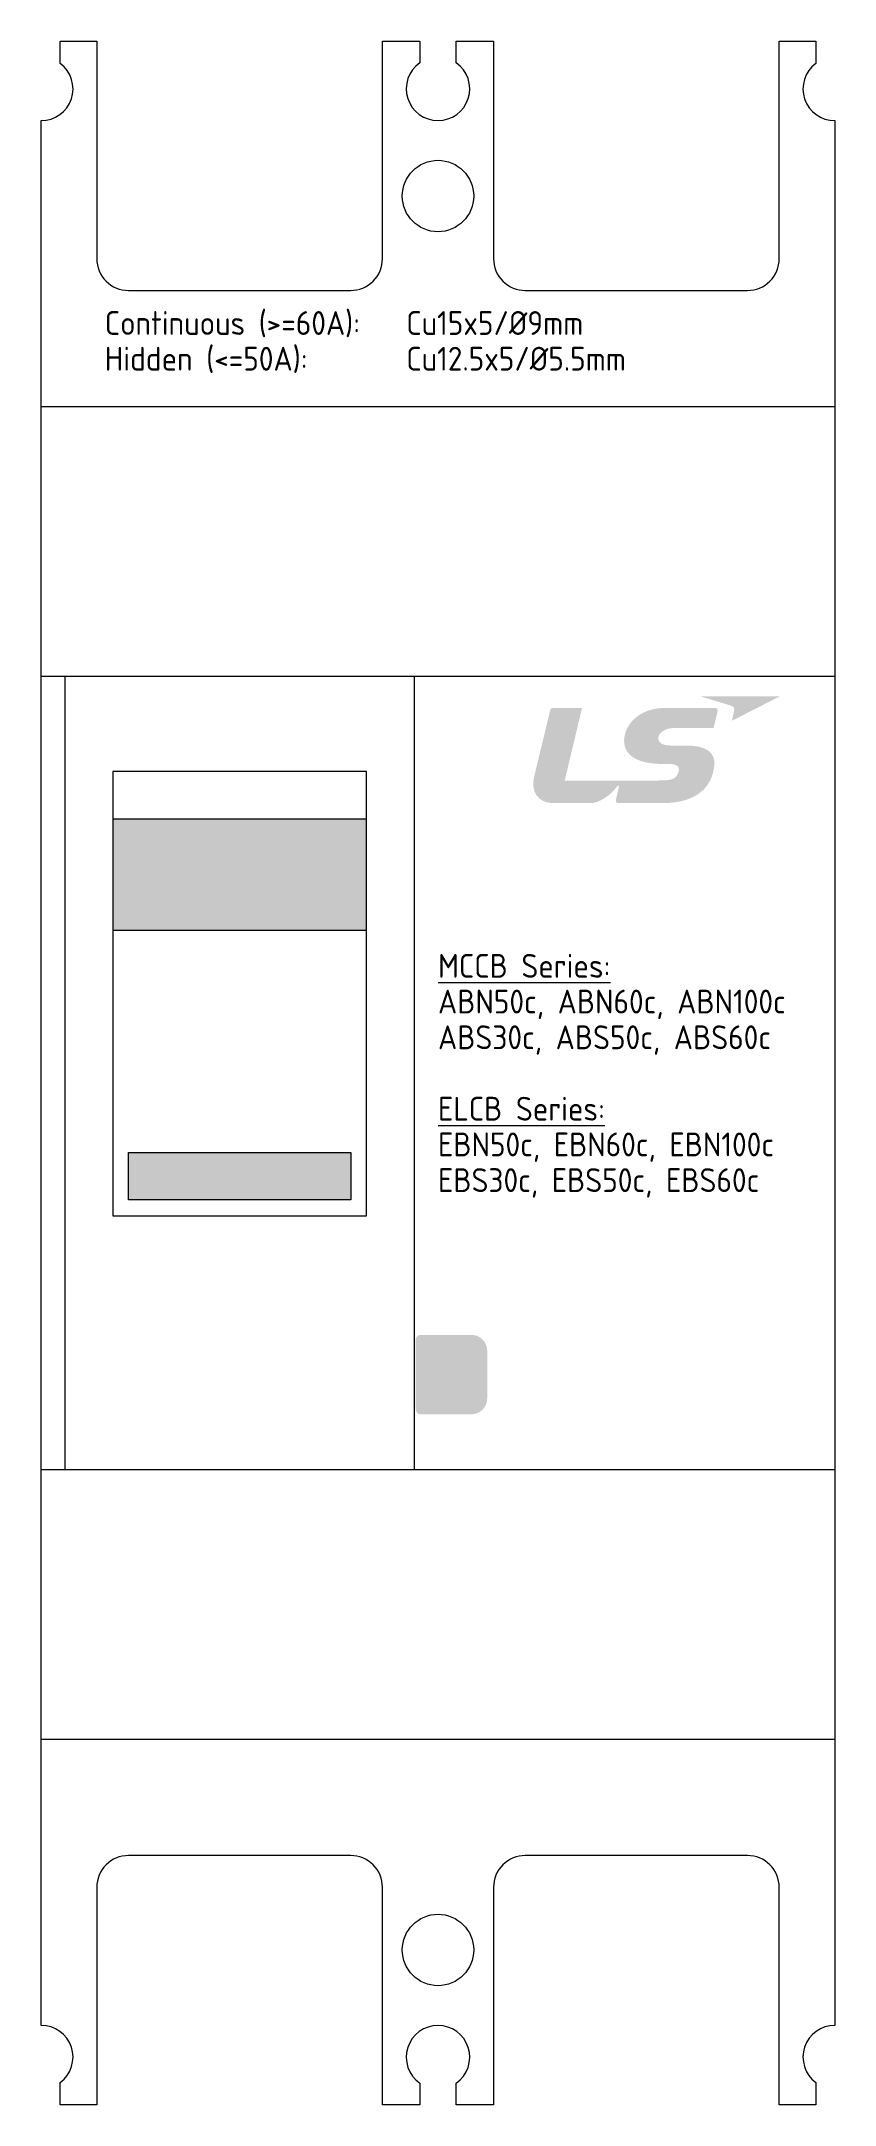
# Model space of a CAD drawing. Header units: millimetres. Extents: x 0 to 50, y 3 to 133.
import ezdxf
from ezdxf.enums import TextEntityAlignment as Align

# ---------------------------------------------------------------- set-up
doc = ezdxf.new("R2010")
doc.units = ezdxf.units.MM
doc.layers.add('hw_Text', color=7, linetype='Continuous', lineweight=13)
doc.styles.add('WD_IEC', font='isocp2.shx')

# ---------------------------------------------------------------- blocks, each defined once
blk = doc.blocks.new('*U4076')
h = blk.add_hatch(color=10)
edge = h.paths.add_edge_path()
edge.add_spline(control_points=[(10.5597, 6.7227), (10.5597, 6.7227), (15.5292, 6.7227), (15.5292, 6.7227), (15.5292, 6.7227), (12.5227, 5.194), (12.5227, 5.194), (12.5227, 5.194), (12.6282, 5.6846), (12.6608, 5.831), (12.6957, 5.9856), (12.6412, 6.0887), (12.451, 6.1474), (12.2549, 6.2072), (10.5597, 6.7227), (10.5597, 6.7227)], knot_values=[0, 0, 0, 0, 1, 1, 1, 2, 2, 2, 3, 3, 3, 4, 4, 4, 5, 5, 5, 5], degree=3, periodic=0)
h = blk.add_hatch(color=152)
edge = h.paths.add_edge_path()
edge.add_spline(control_points=[(8.564, 2.4685), (8.9563, 2.4685), (9.1808, 2.3695), (9.1808, 2.1071), (9.1808, 1.9364), (9.0647, 1.7112), (8.9598, 1.6289), (8.7187, 1.4434), (8.5071, 1.4239), (7.3804, 1.4239), (7.3804, 1.4239), (1.9845, 1.4239), (1.9845, 1.4239), (1.9845, 1.4239), (3.0765, 6), (3.0765, 6), (3.0765, 6), (1.2699, 6), (1.2699, 6), (1.1455, 6), (1.099, 5.9656), (1.0613, 5.8181), (1.0613, 5.8181), (0.0442, 1.6058), (0.0442, 1.6058), (-0.1471, 0.7691), (0.2857, 0), (1.2486, 0), (2.2111, 0), (2.7619, 0), (3.5799, 0), (4.1541, 0), (4.8861, 0.4936), (5.2879, 1.0618), (5.3385, 1.1329), (5.4271, 1.146), (5.3916, 0.9943), (5.3208, 0.6944), (5.236, 0.3324), (5.2144, 0.2429), (5.1738, 0.067), (5.266, 0), (5.3495, 0), (5.3495, 0), (7.4326, 0), (8.0953, 0), (10.4251, 0), (11.3139, 1.1151), (11.4147, 2.4436), (11.4656, 3.1179), (10.9845, 3.6322), (9.6483, 3.6322), (9.6483, 3.6322), (8.9865, 3.6322), (8.6221, 3.6322), (8.2547, 3.6322), (7.8802, 3.7638), (7.8802, 4.0914), (7.8802, 4.4268), (8.308, 4.7296), (8.8585, 4.7296), (8.8585, 4.7296), (11.3596, 4.7296), (11.3596, 4.7296), (11.3596, 4.7296), (11.5587, 5.5206), (11.6019, 5.7037), (11.6558, 5.9342), (11.5877, 6), (11.4182, 6), (11.4182, 6), (8.3288, 6), (8.3288, 6), (6.5328, 6), (5.7269, 4.8013), (5.7269, 3.9445), (5.7269, 3.0871), (6.4178, 2.4697), (8.1984, 2.4697), (8.1984, 2.4697), (8.564, 2.4685), (8.564, 2.4685)], knot_values=[0, 0, 0, 0, 1, 1, 1, 2, 2, 2, 3, 3, 3, 4, 4, 4, 5, 5, 5, 6, 6, 6, 7, 7, 7, 8, 8, 8, 9, 9, 9, 10, 10, 10, 11, 11, 11, 12, 12, 12, 13, 13, 13, 14, 14, 14, 15, 15, 15, 16, 16, 16, 17, 17, 17, 18, 18, 18, 19, 19, 19, 20, 20, 20, 21, 21, 21, 22, 22, 22, 23, 23, 23, 24, 24, 24, 25, 25, 25, 26, 26, 26, 27, 27, 27, 27], degree=3, periodic=0)
at = {"layer": 'Defpoints', "color": 2, "linetype": 'ByBlock', "lineweight": 9}
blk.add_line((5.7544, 3), (5.7544, 3), dxfattribs=at)
blk = doc.blocks.new('Metasol 100AF')
at = {"linetype": 'ByBlock', "lineweight": 9}
for color, points in [(254, [(4.5, 16), (4.5, 9), (20.5, 9), (20.5, 16)]), (20, [(5.5, -8), (19.5, -8), (19.5, -5), (5.5, -5)]), (20, [(23.6, -21.2, 0.414214), (23.9, -21.5), (27.1, -21.5, 0.414214), (28.1, -20.5), (28.1, -17.5, 0.414214), (27.1, -16.5), (23.9, -16.5, 0.414214), (23.6, -16.8)])]:
    blk.add_hatch(color=color, dxfattribs=at).paths.add_polyline_path(points)
at = {"linetype": 'ByBlock', "lineweight": 9, "ltscale": 10}
for p, q in [((0, -42), (0, 42)), ((0, -25), (0, 25))]:
    blk.add_line(p, q, dxfattribs=at)
at = {"linetype": 'ByBlock', "lineweight": 18, "ltscale": 10}
blk.add_lwpolyline([(1.2, 65), (3.5, 65), (3.5, 51.3, 0.414214), (5.5, 49.3), (19.5, 49.3, 0.414214), (21.5, 51.3), (21.5, 65), (23.85, 65), (23.85, 63.64, 3.162006), (26.15, 63.64), (26.15, 65), (28.5, 65), (28.5, 51.3, 0.414214), (30.5, 49.3), (44.5, 49.3, 0.414214), (46.5, 51.3), (46.5, 65), (48.8, 65), (48.8, 63.6, 0.720759), (50, 60), (50, -60, 0.720759), (48.8, -63.6), (48.8, -65), (46.5, -65), (46.5, -51.3, 0.414214), (44.5, -49.3), (30.5, -49.3, 0.414214), (28.5, -51.3), (28.5, -65), (26.15, -65), (26.15, -63.64, 3.162006), (23.85, -63.64), (23.85, -65), (21.5, -65), (21.5, -51.3, 0.414214), (19.5, -49.3), (5.5, -49.3, 0.414214), (3.5, -51.3), (3.5, -65), (1.2, -65), (1.2, -63.6, 0.720759), (0, -60), (0, 60, 0.720759), (1.2, 63.6)], format="xyb", close=True, dxfattribs=at)
at = {"color": 0, "linetype": 'ByBlock', "lineweight": 9}
for points in [[(0, 42), (50, 42), (50, -42), (0, -42)], [(0, 25), (50, 25), (50, -25), (0, -25)], [(1.5, 25), (23.5, 25), (23.5, -25), (1.5, -25)], [(4.5, -9), (20.5, -9), (20.5, 19), (4.5, 19)], [(4.5, 9), (20.5, 9), (20.5, 16), (4.5, 16)], [(5.5, -5), (19.5, -5), (19.5, -8), (5.5, -8)]]:
    blk.add_lwpolyline(points, close=True, dxfattribs=at)
at = {"color": 112, "linetype": 'ByBlock', "lineweight": 9}
for centre in [(25, 55.25), (25, -55.25)]:
    blk.add_circle(centre, 2.25, dxfattribs=at)
at = {"color": 0, "linetype": 'ByBlock', "lineweight": 9}
blk.add_blockref('*U4076', (31, 17), dxfattribs=at)
at = {"layer": 'Defpoints', "color": 8, "linetype": 'ByBlock', "lineweight": 9, "style": 'WD_IEC'}
for s, p in [('Continuous (>=60A):', (4, 47.25)), ('Cu15x5/%%C9mm', (23, 47.25)), ('Hidden (<=50A):', (4, 45)), ('Cu12.5x5/%%C5.5mm', (23, 45)), ('%%UMCCB Series:', (25, 6.75)), ('ABN50c, ABN60c, ABN100c', (25, 4.5)), ('ABS30c, ABS50c, ABS60c', (25, 2.25)), ('%%UELCB Series:', (25, -2.25)), ('EBN50c, EBN60c, EBN100c', (25, -4.5)), ('EBS30c, EBS50c, EBS60c', (25, -6.75))]:
    blk.add_text(s, height=1.5, dxfattribs=at).set_placement(p, align=Align.MIDDLE_LEFT)
at = {"layer": 'hw_Text', "style": 'WD_IEC', "width": 0.5, "flags": 12}
blk.add_attdef('TYPE', text='', height=6, dxfattribs=at).set_placement((12.5, -13), align=Align.MIDDLE_CENTER)
at = {"layer": 'hw_Text', "color": 1, "style": 'WD_IEC', "width": 0.5, "flags": 12}
blk.add_attdef('RATE', text='', height=6, dxfattribs=at).set_placement((12.5, -21), align=Align.MIDDLE_CENTER)

msp = doc.modelspace()

# ---------------------------------------------------------------- block references
msp.add_blockref('Metasol 100AF', (0, 68))

doc.saveas('drawing.dxf')
